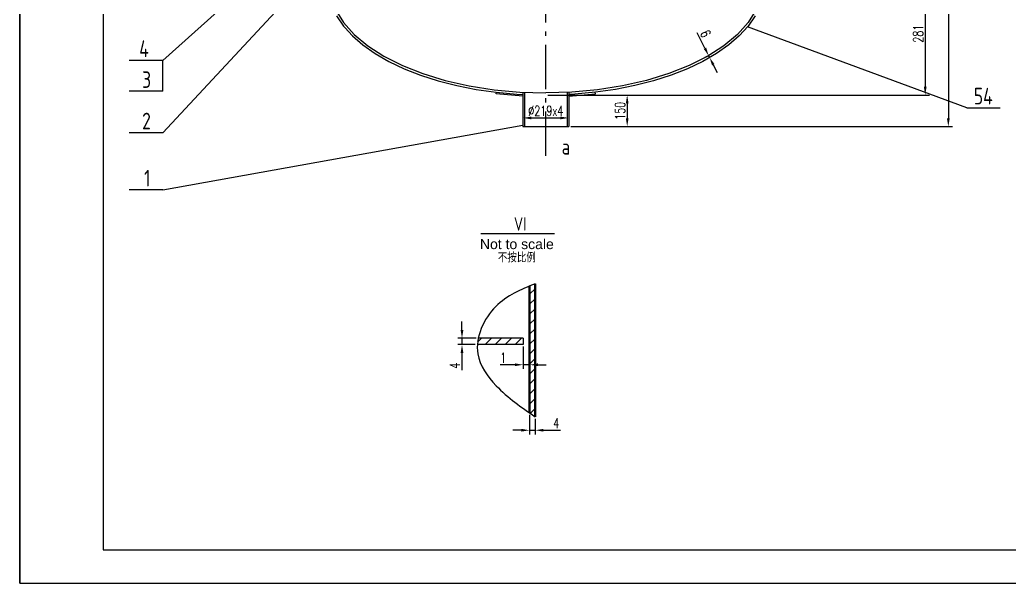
# Model space of a CAD drawing. Extents: x 25064 to 67879, y 10 to 12625.
# Drawn here: x 50611 to 55062, y 10 to 2542 of the extents above; entities that cross this region are included whole.
import ezdxf

# ---------------------------------------------------------------- set-up
doc = ezdxf.new("R2010")
doc.units = 0
doc.linetypes.add('CENTER1', pattern=[0.75, 0.5, -0.1, 0.05, -0.1])
doc.layers.get('DEFPOINTS').update_dxf_attribs({"linetype": 'CONTINUOUS'})
for name, color, linetype in [('1', 2, 'CONTINUOUS'), ('4', 3, 'CENTER1'), ('TEXT', 2, 'CONTINUOUS'), ('图层1', 2, 'CONTINUOUS')]:
    doc.layers.add(name, color=color, linetype=linetype)
doc.layers.add('2', color=1, linetype='CONTINUOUS', lineweight=30)
doc.layers.add('图层2', color=1, linetype='CONTINUOUS', lineweight=50)
doc.styles.add('GB', font='gbenor.shx', dxfattribs={"width": 0.9, "bigfont": 'gbcbig.shx'})
doc.styles.add('HZTXT', font='txt', dxfattribs={"width": 0.7, "bigfont": 'HZ.SHX'})
doc.styles.add('样式 1', font='gbenor.shx', dxfattribs={"bigfont": 'gbcbig.shx'})
doc.dimstyles.new('1', dxfattribs={"dimscale": 15, "dimtxt": 3, "dimasz": 2.5, "dimexe": 1.25, "dimexo": 0.625, "dimtad": 1, "dimdec": 0, "dimdsep": 46, "dimlunit": 6, "dimtxsty": 'HZTXT', "dimcen": 2.5, "dimclrt": 256, "dimadec": 0, "dimazin": 0, "dimtfac": 1, "dimtdec": 0, "dimtmove": 0, "dimatfit": 3, "dimfxl": 0, "dimtolj": 1, "dimtzin": 0, "dimarcsym": 0})

# ---------------------------------------------------------------- blocks, each defined once
blk = doc.blocks.new('*D26')
at = {"layer": 'DEFPOINTS', "color": 0}
for p in [(53956.7, 2755.8), (52974.8, 2204.3), (54679.8, 2204.3)]:
    blk.add_point(p, dxfattribs=at)
at = {"layer": 'TEXT', "color": 0, "lineweight": -2}
for p, q in [((53966.1, 2755.8), (54698.5, 2755.8)), ((54679.8, 2718.3), (54679.8, 2241.8)), ((52984.2, 2204.3), (54698.5, 2204.3))]:
    blk.add_line(p, q, dxfattribs=at)
at = {"layer": 'TEXT', "color": 0}
for points in [[(54673.5, 2718.3), (54686, 2718.3), (54679.8, 2755.8)], [(54673.5, 2241.8), (54686, 2241.8), (54679.8, 2204.3)]]:
    blk.add_solid(points, dxfattribs=at)
at = {"layer": 'TEXT', "insert": (54647.9, 2480), "char_height": 45, "attachment_point": 5, "rotation": 90, "style": 'HZTXT'}
blk.add_mtext('\\A1;281', dxfattribs=at)
blk = doc.blocks.new('*D34')
at = {"layer": 'DEFPOINTS', "color": 0}
for p in [(53039.5, 11468.2), (53077.7, 2062.3), (54783.7, 2062.3)]:
    blk.add_point(p, dxfattribs=at)
at = {"layer": 'TEXT', "color": 0, "lineweight": -2}
for p, q in [((53048.9, 11468.2), (54802.4, 11468.2)), ((54783.7, 11430.7), (54783.7, 2099.8)), ((53087.1, 2062.3), (54802.4, 2062.3))]:
    blk.add_line(p, q, dxfattribs=at)
at = {"layer": 'TEXT', "color": 0}
for points in [[(54777.4, 11430.7), (54789.9, 11430.7), (54783.7, 11468.2)], [(54777.4, 2099.8), (54789.9, 2099.8), (54783.7, 2062.3)]]:
    blk.add_solid(points, dxfattribs=at)
at = {"layer": 'TEXT', "insert": (54751.8, 6765.3), "char_height": 45, "attachment_point": 5, "rotation": 90, "style": 'HZTXT'}
blk.add_mtext('\\A1;{\\fSimSun|b0|i0|c134|p2;～}9074', dxfattribs=at)
blk = doc.blocks.new('*D120')
at = {"layer": 'DEFPOINTS', "color": 0}
for p in [(53706.9, 2380.9), (53707, 2380.9), (53710.9, 2373.1)]:
    blk.add_point(p, dxfattribs=at)
at = {"layer": 'TEXT', "color": 0, "lineweight": -2}
for p, q in [((53690, 2414.4), (53655.3, 2483.4)), ((53698.6, 2376.7), (53690.2, 2372.5)), ((53702.5, 2368.9), (53694.1, 2364.6)), ((53710.8, 2373.1), (53706.9, 2380.9)), ((53727.7, 2339.6), (53744.6, 2306.1))]:
    blk.add_line(p, q, dxfattribs=at)
at = {"layer": 'TEXT', "color": 0}
for points in [[(53695.6, 2417.2), (53684.4, 2411.6), (53706.9, 2380.9)], [(53733.3, 2342.4), (53722.1, 2336.8), (53710.8, 2373.1)]]:
    blk.add_solid(points, dxfattribs=at)
at = {"layer": 'TEXT', "insert": (53692.7, 2480), "char_height": 45, "attachment_point": 5, "rotation": 296.7534, "style": 'HZTXT'}
blk.add_mtext('\\A1;6', dxfattribs=at)
blk = doc.blocks.new('*D136')
at = {"layer": 'DEFPOINTS', "color": 0}
for p in [(52902.1, 775.5), (52926.9, 758.4), (52926.9, 697.5)]:
    blk.add_point(p, dxfattribs=at)
at = {"layer": '图层1', "color": 0, "lineweight": -2}
for p, q in [((52902.1, 766.2), (52902.1, 678.8)), ((52926.9, 749), (52926.9, 678.8)), ((52864.6, 697.5), (52827.1, 697.5)), ((52902.1, 697.5), (52926.9, 697.5)), ((52964.4, 697.5), (53041.7, 697.5))]:
    blk.add_line(p, q, dxfattribs=at)
at = {"layer": '图层1', "color": 0}
for points in [[(52864.6, 703.8), (52864.6, 691.3), (52902.1, 697.5)], [(52964.4, 703.8), (52964.4, 691.3), (52926.9, 697.5)]]:
    blk.add_solid(points, dxfattribs=at)
at = {"layer": '图层1', "insert": (53021.8, 729.4), "char_height": 45, "attachment_point": 5, "style": 'HZTXT'}
blk.add_mtext('\\A1;4', dxfattribs=at)
blk = doc.blocks.new('*D137')
at = {"layer": 'DEFPOINTS', "color": 0}
for p in [(52598.3, 1082.7), (52667.6, 1082.7), (52671.5, 1111)]:
    blk.add_point(p, dxfattribs=at)
at = {"layer": '图层1', "color": 0, "lineweight": -2}
for p, q in [((52598.3, 1148.5), (52598.3, 1186)), ((52662.1, 1111), (52579.6, 1111)), ((52658.2, 1082.7), (52579.6, 1082.7)), ((52598.3, 1111), (52598.3, 1082.7)), ((52598.3, 1045.2), (52598.3, 968))]:
    blk.add_line(p, q, dxfattribs=at)
at = {"layer": '图层1', "color": 0}
for points in [[(52592.1, 1148.5), (52604.6, 1148.5), (52598.3, 1111)], [(52592.1, 1045.2), (52604.6, 1045.2), (52598.3, 1082.7)]]:
    blk.add_solid(points, dxfattribs=at)
at = {"layer": '图层1', "insert": (52566.4, 987.9), "char_height": 45, "attachment_point": 5, "rotation": 90, "style": 'HZTXT'}
blk.add_mtext('\\A1;4', dxfattribs=at)
blk = doc.blocks.new('*D138')
at = {"layer": 'DEFPOINTS', "color": 0}
for p in [(52873.3, 1082.7), (52902.1, 1082.7), (52902.1, 991.8)]:
    blk.add_point(p, dxfattribs=at)
at = {"layer": '图层1', "color": 0, "lineweight": -2}
for p, q in [((52873.3, 1073.4), (52873.3, 973.1)), ((52902.1, 1073.4), (52902.1, 973.1)), ((52835.8, 991.8), (52769.1, 991.8)), ((52902.1, 991.8), (52873.3, 991.8)), ((52939.6, 991.8), (52977.1, 991.8))]:
    blk.add_line(p, q, dxfattribs=at)
at = {"layer": '图层1', "color": 0}
for points in [[(52835.8, 998.1), (52835.8, 985.6), (52873.3, 991.8)], [(52939.6, 998.1), (52939.6, 985.6), (52902.1, 991.8)]]:
    blk.add_solid(points, dxfattribs=at)
at = {"layer": '图层1', "insert": (52783.7, 1023.7), "char_height": 45, "attachment_point": 5, "style": 'HZTXT'}
blk.add_mtext('\\A1;1', dxfattribs=at)
blk = doc.blocks.new('*D145')
at = {"layer": 'DEFPOINTS', "color": 0}
for p in [(52872.3, 2139.6), (53077.7, 2139.6), (53077.7, 2101.2)]:
    blk.add_point(p, dxfattribs=at)
at = {"layer": '图层1', "color": 0, "lineweight": -2}
for p, q in [((52872.3, 2130.2), (52872.3, 2082.5)), ((52909.8, 2101.2), (53040.2, 2101.2)), ((53077.7, 2130.2), (53077.7, 2082.5))]:
    blk.add_line(p, q, dxfattribs=at)
at = {"layer": '图层1', "color": 0}
for points in [[(52909.8, 2107.5), (52909.8, 2095), (52872.3, 2101.2)], [(53040.2, 2107.5), (53040.2, 2095), (53077.7, 2101.2)]]:
    blk.add_solid(points, dxfattribs=at)
at = {"layer": '图层1', "insert": (52975, 2133.1), "char_height": 45, "attachment_point": 5, "style": 'HZTXT'}
blk.add_mtext('\\A1;%%C219x4', dxfattribs=at)
blk = doc.blocks.new('*D146')
at = {"layer": 'DEFPOINTS', "color": 0}
for p in [(52974.8, 2204.3), (53077.7, 2062.3), (53340.6, 2062.3)]:
    blk.add_point(p, dxfattribs=at)
at = {"layer": '图层1', "color": 0, "lineweight": -2}
for p, q in [((52984.2, 2204.3), (53359.4, 2204.3)), ((53340.6, 2166.8), (53340.6, 2099.8)), ((53087.1, 2062.3), (53359.4, 2062.3))]:
    blk.add_line(p, q, dxfattribs=at)
at = {"layer": '图层1', "color": 0}
for points in [[(53334.4, 2166.8), (53346.9, 2166.8), (53340.6, 2204.3)], [(53334.4, 2099.8), (53346.9, 2099.8), (53340.6, 2062.3)]]:
    blk.add_solid(points, dxfattribs=at)
at = {"layer": '图层1', "insert": (53308.8, 2133.3), "char_height": 45, "attachment_point": 5, "rotation": 90, "style": 'HZTXT'}
blk.add_mtext('\\A1;150', dxfattribs=at)

msp = doc.modelspace()

# ---------------------------------------------------------------- hatches: boundary and pattern name
at = {"layer": '图层1'}
h = msp.add_hatch(dxfattribs=at)
h.set_pattern_fill('ANSI31', color=256, scale=10, style=0)
h.set_pattern_definition([(45, (-52096.316, -19095.62), (-22.45064, 22.45064), [])])
h.paths.add_polyline_path([(52904.16288, 1346.70017), (52902.08973, 1345.82335), (52902.08973, 775.52697), (52905.69585, 773.03211), (52909.94215, 770.10156), (52914.19087, 767.1751), (52918.44141, 764.25171), (52922.69316, 761.33037), (52926.94551, 758.41005), (52926.94551, 1356.18151), (52919.34415, 1353.03274), (52911.74815, 1349.87521)])
h = msp.add_hatch(dxfattribs=at)
h.set_pattern_fill('ANSI31', color=256, scale=10, style=0)
h.set_pattern_definition([(45, (-52096.316, -398.743), (-22.45064, 22.45064), [])])
edge = h.paths.add_edge_path()
edge.add_line((52873.30078, 1082.74402), (52873.30074, 1111.04405))
edge.add_line((52873.30074, 1111.04405), (52671.45974, 1111.04417))
edge.add_spline(control_points=[(52671.45974, 1111.04417), (52669.54126, 1101.61705), (52668.22654, 1092.15946), (52667.57534, 1082.74377)], knot_values=[180.8978436717, 180.8978436717, 180.8978436717, 180.8978436717, 194.9497096291, 194.9497096291, 194.9497096291, 194.9497096291], degree=3, periodic=0)
edge.add_line((52667.57534, 1082.74377), (52873.30078, 1082.74402))

# ---------------------------------------------------------------- linework, layer by layer
at = {"layer": '1'}
for p, q in [((51253.41254, 2359.88956), (51850.41229, 2895.55268)), ((51253.41254, 2034.86632), (51992.23904, 2827.19262)), ((54866.88195, 2146.8961), (53881.37333, 2511.30264)), ((51253.41254, 2221.08873), (51253.41254, 2359.88956)), ((51253.41254, 1778.00655), (52872.33406, 2068.41581))]:
    msp.add_line(p, q, dxfattribs=at)
at = {"layer": '1', "extrusion": (0, 0, -1)}
for p, q in [((52975.02641, 2213.64346), (52975.03154, 2213.64362)), ((52975.03704, 2213.64346), (52975.03191, 2213.64362))]:
    msp.add_line(p, q, dxfattribs=at)
at = {"layer": '2'}
for p, q in [((50986.33478, 12474.99999), (50986.33478, 159.99999)), ((51253.41254, 2359.88956), (51103.41256, 2359.88956)), ((51253.41254, 2221.08873), (51103.41256, 2221.08873)), ((52751.75219, 2210.21248), (52752.70044, 2216.80805)), ((52872.32222, 2216.77526), (52872.32347, 2062.32627)), ((52878.99402, 2216.77531), (52878.99528, 2062.32633)), ((53071.06943, 2216.77531), (53071.06817, 2062.32633)), ((53077.74123, 2216.77526), (53077.73998, 2062.32627)), ((53198.31126, 2210.21248), (53197.36301, 2216.80805)), ((54866.88195, 2146.8961), (55016.88195, 2146.8961)), ((52872.33411, 2062.32627), (53077.73998, 2062.3246)), ((51253.41254, 2034.86632), (51103.41256, 2034.86632)), ((51253.41254, 1778.00655), (51103.41256, 1778.00655)), ((52682.70198, 1582.09921), (53013.42306, 1582.09921)), ((52873.30074, 1082.74402), (52667.57534, 1082.74377)), ((52873.30074, 1111.04405), (52671.45974, 1111.04417)), ((52873.30074, 1111.04405), (52873.30078, 1082.74402)), ((50986.33478, 159.99999), (59371.33478, 159.99999))]:
    msp.add_line(p, q, dxfattribs=at)
at = {"layer": '2', "extrusion": (0, 0, -1)}
for p, q in [((52031.27142, 2586.37879), (52066.19106, 2529.88707)), ((53918.79203, 2586.37879), (53883.87239, 2529.88707)), ((52034.46443, 2559.84851), (52065.87526, 2514.38886)), ((53915.59902, 2559.84851), (53884.18819, 2514.38886)), ((52065.87526, 2514.38886), (52072.37008, 2507.26792)), ((52066.19106, 2529.88707), (52114.36357, 2475.92911)), ((52072.37008, 2507.26792), (52105.57763, 2470.85906)), ((53883.87239, 2529.88707), (53835.69988, 2475.92911)), ((53884.18819, 2514.38886), (53844.48582, 2470.85906)), ((52105.57763, 2470.85906), (52153.16672, 2429.60735)), ((52114.36357, 2475.92911), (52175.08648, 2425.29174)), ((53835.69988, 2475.92911), (53774.97697, 2425.29174)), ((53844.48582, 2470.85906), (53796.89673, 2429.60735)), ((52153.16672, 2429.60735), (52208.19014, 2390.96103)), ((52175.08648, 2425.29174), (52247.47432, 2378.71336)), ((53774.97697, 2425.29174), (53702.58913, 2378.71336)), ((53796.89673, 2429.60735), (53741.87331, 2390.96103)), ((52208.19014, 2390.96103), (52270.1428, 2355.23122)), ((52247.47432, 2378.71336), (52330.4715, 2336.87319)), ((53702.58913, 2378.71336), (53619.59195, 2336.87319)), ((53741.87331, 2390.96103), (53679.92065, 2355.23122)), ((52270.1428, 2355.23122), (52338.46426, 2322.71168)), ((52330.4715, 2336.87319), (52422.86774, 2300.38137)), ((52338.46426, 2322.71168), (52412.53938, 2293.67512)), ((53619.59195, 2336.87319), (53527.19571, 2300.38137)), ((53611.59919, 2322.71168), (53537.52407, 2293.67512)), ((53679.92065, 2355.23122), (53611.59919, 2322.71168)), ((52412.53938, 2293.67512), (52491.70145, 2268.36905)), ((52422.86774, 2300.38137), (52523.3157, 2269.77001)), ((52523.3157, 2269.77001), (52630.35063, 2245.4855)), ((53426.74775, 2269.77001), (53319.71282, 2245.4855)), ((53527.19571, 2300.38137), (53426.74775, 2269.77001)), ((53537.52407, 2293.67512), (53458.362, 2268.36905)), ((52491.70145, 2268.36905), (52575.2371, 2247.01191)), ((52575.2371, 2247.01191), (52662.39225, 2229.7897)), ((52630.35063, 2245.4855), (52742.41169, 2227.88197)), ((52662.39225, 2229.7897), (52752.37896, 2216.85335)), ((52742.41169, 2227.88197), (52857.86481, 2217.21611)), ((53207.65176, 2227.88197), (53092.19864, 2217.21611)), ((53287.6712, 2229.7897), (53197.68449, 2216.85335)), ((53319.71282, 2245.4855), (53207.65176, 2227.88197)), ((53374.82635, 2247.01191), (53287.6712, 2229.7897)), ((53458.362, 2268.36905), (53374.82635, 2247.01191)), ((52872.33283, 2199.02284), (52751.75219, 2210.21248)), ((52752.37896, 2216.85335), (52844.38284, 2208.31676)), ((52844.38284, 2208.31676), (52872.32229, 2207.09907)), ((52857.86481, 2217.21611), (52975.02641, 2213.64346)), ((53092.19864, 2217.21611), (52975.03704, 2213.64346)), ((53077.73062, 2199.02284), (53198.31126, 2210.21248)), ((53105.6806, 2208.31676), (53077.74116, 2207.09907)), ((53197.68449, 2216.85335), (53105.6806, 2208.31676))]:
    msp.add_line(p, q, dxfattribs=at)
at = {"layer": '4', "ltscale": 400}
msp.add_line((52975.03317, 1930.5417), (52975.03506, 7199.87095), dxfattribs=at)
at = {"layer": 'TEXT'}
for p, q in [((50611.33478, 12624.99999), (50611.33478, 9.99999)), ((50611.33478, 9.99999), (50611.33478, 12624.99999)), ((50611.33478, 12624.99999), (50611.33478, 9.99999)), ((50611.33478, 9.99999), (59521.33478, 9.99999))]:
    msp.add_line(p, q, dxfattribs=at)
at = {"layer": '图层1'}
msp.add_spline([(52926.94551, 1356.18151), (52750.41787, 1254.26323), (52669.36366, 1040.66467), (52751.83275, 897.82402), (52926.94551, 758.41005)], degree=3, dxfattribs=at)
at = {"layer": '图层2'}
for p, q in [((52902.08973, 1345.82711), (52902.08973, 775.52645)), ((52926.94551, 1356.18151), (52926.94551, 758.41005))]:
    msp.add_line(p, q, dxfattribs=at)

# ---------------------------------------------------------------- texts
at = {"layer": '1', "style": '样式 1', "width": 0.9}
for s, height, p in [('4', 74.88, (51147.83651, 2374.89257)), ('3', 74.88, (51160.94051, 2236.09174)), ('54', 74.88, (54898.20195, 2161.90106)), ('2', 74.88, (51160.94051, 2049.86933)), ('a', 70, (53046.2518, 1936.51034)), ('1', 74.88, (51169.67651, 1793.00956)), ('VI', 60, (52831.74223, 1594.78969))]:
    msp.add_text(s, height=height, dxfattribs=at).set_placement(p)
at = {"layer": '图层1', "insert": (52844.84587, 1451.53729), "char_height": 45.001125, "width": 452.2539194, "attachment_point": 8, "line_spacing_factor": 0.8, "style": 'GB'}
msp.add_mtext('{\\fArial|b0|i0|c0|p34;\\W1;Not to scale\\P\\Fgbenor,gbcbig|c134;不按比例}', dxfattribs=at)

# ---------------------------------------------------------------- dimensions: what is measured, and where the dimension line sits
at = {"layer": 'TEXT'}
for base, p1, p2, text, picture, middle in [((54783.69308, 2062.3246), (53039.49826, 11468.20469), (53077.73998, 2062.3246), '{\\fSimSun|b0|i0|c134|p2;～}9074', '*D34', (54751.81808, 6765.26465)), ((54679.7979, 2204.25533), (53956.7145, 2755.80757), (52974.84371, 2204.25533), '281', '*D26', (54647.9229, 2480.03145))]:
    dim = msp.add_linear_dim(base=base, p1=p1, p2=p2, angle=90, text=text, dimstyle='1', dxfattribs=at)
    dim.commit()
    dim.dimension.update_dxf_attribs({"geometry": picture, "text_midpoint": middle})
dim = msp.add_aligned_dim(p1=(53710.89698, 2373.09612), p2=(53706.95559, 2380.91455), distance=0.05354, text='6', dimstyle='1', dxfattribs=at)
dim.commit()
dim.dimension.update_dxf_attribs({"geometry": '*D120', "text_midpoint": (53692.66255, 2479.95788)})
at = {"layer": '图层1'}
for base, p1, p2, text, picture, middle in [((53340.64488, 2062.32627), (52974.84371, 2204.25533), (53077.73998, 2062.32627), '150', '*D146', (53308.76988, 2133.2908)), ((52598.31112, 1082.74377), (52671.45974, 1111.04417), (52667.57534, 1082.74377), '4', '*D137', (52566.43612, 987.86877))]:
    dim = msp.add_linear_dim(base=base, p1=p1, p2=p2, angle=90, text=text, dimstyle='1', override={"dimfxl": 1.25}, dxfattribs=at)
    dim.commit()
    dim.dimension.update_dxf_attribs({"geometry": picture, "text_midpoint": middle})
for base, p1, p2, text, picture, middle in [((53077.74061, 2101.21336), (52872.32284, 2139.55077), (53077.74061, 2139.55077), '%%C219x4', '*D145', (52975.03172, 2133.08836)), ((52926.94551, 697.53028), (52902.08973, 775.52645), (52926.94551, 758.41005), '4', '*D136', (53021.82051, 729.40528))]:
    dim = msp.add_linear_dim(base=base, p1=p1, p2=p2, text=text, dimstyle='1', override={"dimfxl": 1.25}, dxfattribs=at)
    dim.commit()
    dim.dimension.update_dxf_attribs({"geometry": picture, "text_midpoint": middle})
dim = msp.add_linear_dim(base=(52902.08973, 991.84727), p1=(52873.30074, 1082.74402), p2=(52902.08973, 1082.74402), text='1', dimstyle='1', override={"dimfxl": 1.25}, dxfattribs=at)
dim.commit()
dim.dimension.update_dxf_attribs({"geometry": '*D138', "text_midpoint": (52783.67574, 991.84727), "dimtype": 160})

doc.saveas('drawing.dxf')
